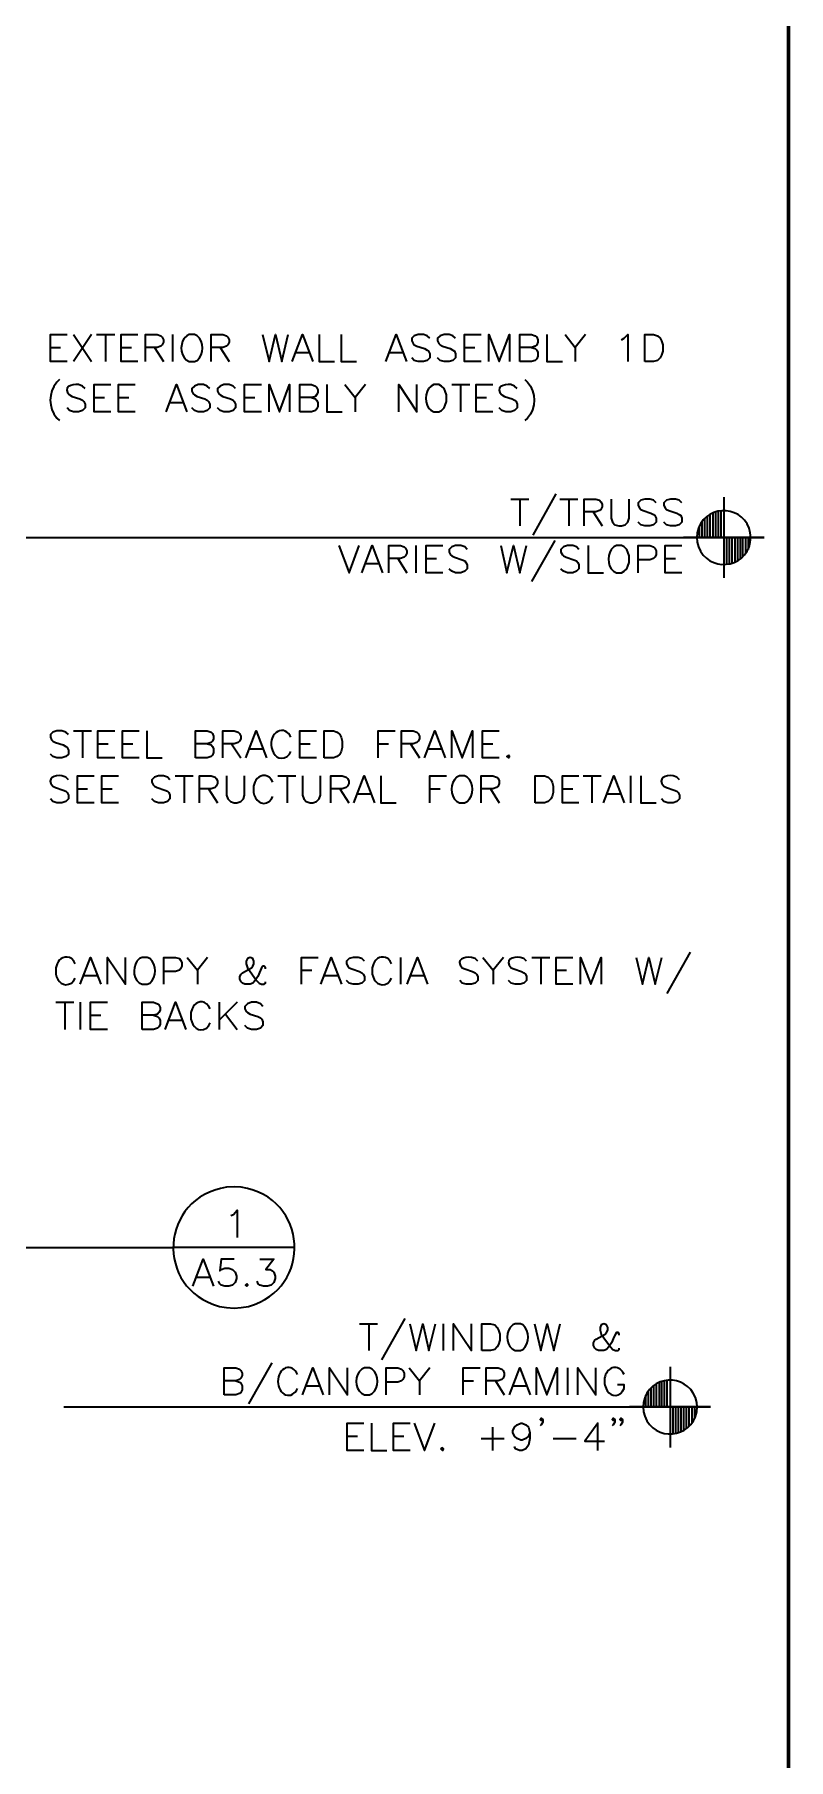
# Model space of a CAD drawing. Header units: inches. Extents: x 5 to 516, y -193 to 129.
# Drawn here: x 344.69 to 348.18, y -36.96 to -28.97 of the extents above; entities that cross this region are included whole.
import ezdxf

# ---------------------------------------------------------------- set-up
doc = ezdxf.new("R2010")
doc.units = ezdxf.units.IN
doc.header["$MEASUREMENT"] = 0
doc.layers.add('PDF5_Geometry', color=7, linetype='Continuous')

msp = doc.modelspace()

# ---------------------------------------------------------------- linework, layer by layer
at = {"layer": 'PDF5_Geometry', "lineweight": 15}
msp.add_lwpolyline([(348.1788055, -46.9256771), (348.1788055, -24.4323416)], dxfattribs=at)
at = {"layer": 'PDF5_Geometry', "lineweight": 60}
msp.add_lwpolyline([(348.1788055, -46.9256782), (348.1788055, -24.4323428)], close=True, dxfattribs=at)
at = {"layer": 'PDF5_Geometry', "lineweight": 35}
for points in [[(344.8388053, -30.4867866), (344.7621386, -30.4867866), (344.7621386, -30.3612311), (344.8388053, -30.3612311)], [(344.8688054, -30.3612316), (344.9521388, -30.4867872)], [(344.9521388, -30.3612316), (344.8688054, -30.4867872)], [(344.9754723, -30.3612316), (345.0599168, -30.3612316)], [(345.0176951, -30.3612316), (345.0176951, -30.4867872)], [(345.1665833, -30.4867866), (345.0888056, -30.4867866), (345.0888056, -30.3612311), (345.1665833, -30.3612311)], [(345.2021388, -30.4867866), (345.2021388, -30.3612311), (345.2554721, -30.3612311), (345.2732499, -30.3678977), (345.2799166, -30.3734533), (345.2854721, -30.3856755), (345.2854721, -30.3967866), (345.2799166, -30.4090088), (345.2732499, -30.4156755), (345.2554721, -30.4212311), (345.2021388, -30.4212311)], [(345.3276949, -30.3612316), (345.3276949, -30.4867872)], [(345.4410285, -30.3678983), (345.4288063, -30.3612316), (345.4043619, -30.3612316), (345.3932507, -30.3678983), (345.3810285, -30.3790094)], [(345.5065844, -30.4867866), (345.5065844, -30.3612311), (345.5599178, -30.3612311), (345.5776956, -30.3678977), (345.5832511, -30.3734533), (345.5899178, -30.3856755), (345.5899178, -30.3967866), (345.5832511, -30.4090088), (345.5776956, -30.4156755), (345.5599178, -30.4212311), (345.5065844, -30.4212311)], [(345.7443616, -30.3612316), (345.7743616, -30.4867872), (345.8043616, -30.3612316), (345.8332505, -30.4867872), (345.8632505, -30.3612316)], [(345.8810284, -30.4867866), (345.9288062, -30.3612311), (345.9765839, -30.4867866)], [(346.0065845, -30.3612316), (346.0065845, -30.4867872), (346.0776956, -30.4867872)], [(346.1076949, -30.3612316), (346.1076949, -30.4867872), (346.178806, -30.4867872)], [(346.3154744, -30.4867866), (346.3632522, -30.3612311), (346.41103, -30.4867866)], [(346.5188074, -30.3790087), (346.5065852, -30.3678976), (346.4888074, -30.3612309), (346.4643629, -30.3612309), (346.4465852, -30.3678976), (346.435474, -30.3790087), (346.435474, -30.3912309), (346.4410296, -30.4034532), (346.4465852, -30.4090087), (346.4588074, -30.4156754), (346.4943629, -30.4267865), (346.5065852, -30.4334532), (346.5121407, -30.4390087), (346.5188074, -30.4512309), (346.5188074, -30.4690087), (346.5065852, -30.4812309), (346.4888074, -30.4867865), (346.4643629, -30.4867865), (346.4465852, -30.4812309), (346.435474, -30.4690087)], [(346.6376948, -30.3790087), (346.6254726, -30.3678976), (346.6076948, -30.3612309), (346.5843615, -30.3612309), (346.5665837, -30.3678976), (346.5543615, -30.3790087), (346.5543615, -30.3912309), (346.5599171, -30.4034532), (346.5665837, -30.4090087), (346.5776948, -30.4156754), (346.6132504, -30.4267865), (346.6254726, -30.4334532), (346.6321393, -30.4390087), (346.6376948, -30.4512309), (346.6376948, -30.4690087), (346.6254726, -30.4812309), (346.6076948, -30.4867865), (346.5843615, -30.4867865), (346.5665837, -30.4812309), (346.5543615, -30.4690087)], [(346.7565832, -30.4867866), (346.6788054, -30.4867866), (346.6788054, -30.3612311), (346.7565832, -30.3612311)], [(346.7921409, -30.4867866), (346.7921409, -30.3612311), (346.8399187, -30.4867866), (346.8876965, -30.3612311), (346.8876965, -30.4867866)], [(346.9354741, -30.4867866), (346.9354741, -30.3612311), (346.9888074, -30.3612311), (347.0065852, -30.3678977), (347.0132519, -30.3734533), (347.0188074, -30.3856755), (347.0188074, -30.3967866), (347.0132519, -30.4090088), (347.0065852, -30.4156755), (346.9888074, -30.4212311), (346.9354741, -30.4212311)], [(347.059918, -30.3612316), (347.059918, -30.4867872), (347.1321402, -30.4867872)], [(347.1443613, -30.3612316), (347.1910279, -30.4212317), (347.1910279, -30.4867872)], [(347.2388053, -30.3612316), (347.1910275, -30.4212317)], [(347.405472, -30.3856762), (347.4176942, -30.3790096), (347.435472, -30.3612318), (347.435472, -30.4867873)], [(344.7621386, -30.4212315), (344.8088053, -30.4212315)], [(345.0888056, -30.4212315), (345.1365833, -30.4212315)], [(345.2443616, -30.4212315), (345.2854727, -30.486787)], [(345.547695, -30.4212315), (345.5899172, -30.486787)], [(346.6788054, -30.4212315), (346.7265832, -30.4212315)], [(346.9888053, -30.4212315), (347.006583, -30.426787), (347.0132497, -30.4334537), (347.0188053, -30.4445648), (347.0188053, -30.4623426), (347.0132497, -30.4745648), (347.006583, -30.4812315), (346.9888053, -30.486787), (346.9354719, -30.486787)], [(345.4043619, -30.4867872), (345.4288063, -30.4867872), (345.4410285, -30.4812317)], [(345.8988077, -30.444565), (345.9588077, -30.444565)], [(346.3343614, -30.444565), (346.3932503, -30.444565)], [(344.8032514, -30.57012), (344.7910292, -30.5823422)], [(344.9221389, -30.6112317), (344.9110278, -30.6001206), (344.8921389, -30.5934539)], [(345.0410283, -30.7190096), (344.9643616, -30.7190096), (344.9643616, -30.593454), (345.0410283, -30.593454)], [(345.1543616, -30.7190096), (345.0776949, -30.7190096), (345.0776949, -30.593454), (345.1543616, -30.593454)], [(345.297695, -30.7190096), (345.3454728, -30.593454), (345.3932506, -30.7190096)], [(345.4999181, -30.6112317), (345.4876958, -30.6001206), (345.4699181, -30.5934539), (345.4465847, -30.5934539), (345.4288069, -30.6001206), (345.4165847, -30.6112317), (345.4165847, -30.6234539), (345.4221403, -30.6356761), (345.4288069, -30.6412317), (345.4410292, -30.6478983), (345.4765847, -30.6590095), (345.4876958, -30.6656761), (345.4943625, -30.6712317), (345.4999181, -30.6834539), (345.4999181, -30.7012317), (345.4876958, -30.7134539), (345.4699181, -30.7190095), (345.4465847, -30.7190095), (345.4288069, -30.7134539), (345.4165847, -30.7012317)], [(345.6188055, -30.6112317), (345.6076944, -30.6001206), (345.5899166, -30.5934539), (345.5654722, -30.5934539), (345.5476944, -30.6001206), (345.5354722, -30.6112317), (345.5354722, -30.6234539), (345.5421388, -30.6356761), (345.5476944, -30.6412317), (345.5599166, -30.6478983), (345.5954722, -30.6590095), (345.6076944, -30.6656761), (345.6132499, -30.6712317), (345.6188055, -30.6834539), (345.6188055, -30.7012317), (345.6076944, -30.7134539), (345.5899166, -30.7190095), (345.5654722, -30.7190095), (345.5476944, -30.7134539), (345.5354722, -30.7012317)], [(345.7388061, -30.7190096), (345.6610283, -30.7190096), (345.6610283, -30.593454), (345.7388061, -30.593454)], [(345.7743615, -30.7190096), (345.7743615, -30.593454), (345.8221393, -30.7190096), (345.868806, -30.593454), (345.868806, -30.7190096)], [(345.9165848, -30.7190096), (345.9165848, -30.593454), (345.9710292, -30.593454), (345.988807, -30.6001207), (345.9943625, -30.6056762), (345.9999181, -30.6178985), (345.9999181, -30.6301207), (345.9943625, -30.6412318), (345.988807, -30.6478985), (345.9710292, -30.653454), (345.9165848, -30.653454)], [(346.0421409, -30.5934535), (346.0421409, -30.719009), (346.113252, -30.719009)], [(346.1254742, -30.5934535), (346.173252, -30.6534535), (346.173252, -30.719009)], [(346.2210281, -30.5934535), (346.1732504, -30.6534535)], [(346.3754742, -30.7190096), (346.3754742, -30.593454), (346.4588076, -30.7190096), (346.4588076, -30.593454)], [(346.5365844, -30.719009), (346.5599178, -30.719009), (346.57214, -30.7134535), (346.5843622, -30.7012313), (346.5899178, -30.689009), (346.5954733, -30.6712313), (346.5954733, -30.6412313), (346.5899178, -30.6234535), (346.5843622, -30.6112313), (346.57214, -30.6001201), (346.5599178, -30.5934535), (346.5365844, -30.5934535), (346.5243622, -30.6001201), (346.51214, -30.6112313)], [(346.6199178, -30.5934535), (346.7032511, -30.5934535)], [(346.6610284, -30.5934535), (346.6610284, -30.719009)], [(346.8099177, -30.7190096), (346.733251, -30.7190096), (346.733251, -30.593454), (346.8099177, -30.593454)], [(346.9232512, -30.6112317), (346.911029, -30.6001206), (346.8932512, -30.5934539)], [(346.9588076, -30.57012), (346.9710298, -30.5823422)], [(344.8510278, -30.6412317), (344.86325, -30.6478983), (344.8988055, -30.6590095), (344.9110278, -30.6656761), (344.9165833, -30.6712317), (344.9221389, -30.6834539), (344.9221389, -30.7012317), (344.9110278, -30.7134539), (344.8921389, -30.7190095), (344.8688055, -30.7190095), (344.8510278, -30.7134539), (344.8388055, -30.7012317)], [(344.9643616, -30.6534533), (345.0121394, -30.6534533)], [(345.0776949, -30.6534533), (345.1243616, -30.6534533)], [(345.3154743, -30.6767868), (345.3754743, -30.6767868)], [(345.6610283, -30.6534533), (345.7088061, -30.6534533)], [(345.9710281, -30.6534533), (345.9888059, -30.6590089), (345.9943615, -30.6656755), (345.999917, -30.6767866), (345.999917, -30.6945644), (345.9943615, -30.7067866), (345.9888059, -30.7134533), (345.9710281, -30.7190089), (345.9165837, -30.7190089)], [(346.733251, -30.6534533), (346.7810288, -30.6534533)], [(346.8521401, -30.6412317), (346.8643623, -30.6478983), (346.8999179, -30.6590095), (346.911029, -30.6656761), (346.9176957, -30.6712317), (346.9232512, -30.6834539), (346.9232512, -30.7012317), (346.911029, -30.7134539), (346.8932512, -30.7190095), (346.8699179, -30.7190095), (346.8521401, -30.7134539), (346.8399179, -30.7012317)], [(344.7910292, -30.7490089), (344.8032514, -30.76012)], [(346.9710298, -30.7490089), (346.9588076, -30.76012)], [(346.8932513, -31.1234534), (346.9765847, -31.1234534)], [(346.9354741, -31.1234534), (346.9354741, -31.2478979)], [(347.1021408, -31.0990089), (346.9954741, -31.29012)], [(347.1199178, -31.1234534), (347.2032512, -31.1234534)], [(347.1621406, -31.1234534), (347.1621406, -31.2478979)], [(347.2332511, -31.2478985), (347.2332511, -31.123454), (347.2865844, -31.123454), (347.3043622, -31.1290096), (347.3099177, -31.1356762), (347.3165844, -31.1467874), (347.3165844, -31.1590096), (347.3099177, -31.1712318), (347.3043622, -31.1767874), (347.2865844, -31.1823429), (347.2332511, -31.1823429)], [(347.357695, -31.1234534), (347.357695, -31.2123423), (347.3643617, -31.2301201), (347.3754728, -31.2423423), (347.3932505, -31.2478979), (347.4054728, -31.2478979), (347.4232505, -31.2423423), (347.4354728, -31.2301201), (347.4410283, -31.2123423), (347.4410283, -31.1234534)], [(347.5665844, -31.1412316), (347.5543622, -31.1290094), (347.5365844, -31.1234538), (347.5132511, -31.1234538), (347.4954733, -31.1290094), (347.4832511, -31.1412316), (347.4832511, -31.1534538), (347.4888066, -31.164565), (347.4954733, -31.1712316), (347.5065844, -31.1767872), (347.54214, -31.1890094), (347.5543622, -31.194565), (347.5599178, -31.2001205), (347.5665844, -31.2123427), (347.5665844, -31.2301205), (347.5543622, -31.2423427), (347.5365844, -31.2478983), (347.5132511, -31.2478983), (347.4954733, -31.2423427), (347.4832511, -31.2301205)], [(347.6854741, -31.1412316), (347.6732519, -31.1290094), (347.6554741, -31.1234538), (347.6321408, -31.1234538), (347.614363, -31.1290094), (347.6021408, -31.1412316), (347.6021408, -31.1534538), (347.6076964, -31.164565), (347.614363, -31.1712316), (347.6254741, -31.1767872), (347.6621408, -31.1890094), (347.6732519, -31.194565), (347.6799186, -31.2001205), (347.6854741, -31.2123427), (347.6854741, -31.2301205), (347.6732519, -31.2423427), (347.6554741, -31.2478983), (347.6321408, -31.2478983), (347.614363, -31.2423427), (347.6021408, -31.2301205)], [(347.8799186, -31.1145649), (347.8799186, -31.4890094)], [(347.2743616, -31.1823422), (347.3165839, -31.2478978)], [(347.7799181, -31.302343), (347.7799181, -31.2267874)], [(347.792141, -31.302343), (347.792141, -31.212343)], [(347.8043616, -31.302343), (347.8043616, -31.202343)], [(347.8165845, -31.302343), (347.8165845, -31.1934541)], [(347.8299172, -31.302343), (347.8299172, -31.1867874)], [(347.8421401, -31.302343), (347.8421401, -31.182343)], [(347.854363, -31.302343), (347.854363, -31.1790096)], [(347.8665836, -31.302343), (347.8665836, -31.1778985)], [(343.0554734, -31.302343), (348.066585, -31.302343)], [(347.0965843, -31.3156758), (346.9888065, -31.5056758)], [(348.0665845, -31.302343), (347.69214, -31.302343)], [(347.7621403, -31.2590096), (347.7565847, -31.2801207), (347.7543625, -31.302343), (347.7565847, -31.3234541), (347.7621403, -31.3445652)], [(347.7543625, -31.302343), (347.7543625, -31.3012319)], [(347.7665831, -31.302343), (347.7665831, -31.2478985)], [(347.8921392, -31.302343), (347.8921392, -31.4256763)], [(347.9043621, -31.302343), (347.9043621, -31.4245652)], [(347.9165849, -31.302343), (347.9165849, -31.4212319)], [(347.9299177, -31.302343), (347.9299177, -31.4167874)], [(347.9421406, -31.302343), (347.9421406, -31.4101208)], [(347.9543634, -31.302343), (347.9543634, -31.402343)], [(347.966584, -31.302343), (347.966584, -31.3912319)], [(347.9799168, -31.302343), (347.9799168, -31.3767874)], [(347.9921397, -31.302343), (347.9921397, -31.3567874)], [(348.0021403, -31.3234541), (348.0043625, -31.302343), (348.0021403, -31.2801207)], [(348.0043625, -31.302343), (348.0043625, -31.3012319)], [(346.0965842, -31.3390093), (346.144362, -31.4645648), (346.1910287, -31.3390093)], [(346.2032511, -31.4645654), (346.2510289, -31.3390098), (346.2988066, -31.4645654)], [(346.3288072, -31.4645654), (346.3288072, -31.3390098), (346.3821405, -31.3390098), (346.3999183, -31.3445654), (346.4054739, -31.351232), (346.4121405, -31.3634543), (346.4121405, -31.3745654), (346.4054739, -31.3867876), (346.3999183, -31.3923432), (346.3821405, -31.3990098), (346.3288072, -31.3990098)], [(346.3699178, -31.3990091), (346.41214, -31.4645647)], [(346.4532511, -31.3390093), (346.4532511, -31.4645648)], [(346.5788059, -31.4645654), (346.5010281, -31.4645654), (346.5010281, -31.3390098), (346.5788059, -31.3390098)], [(346.5010281, -31.3990091), (346.5488059, -31.3990091)], [(346.6910283, -31.3567863), (346.6799172, -31.3445641), (346.6621394, -31.3390086), (346.6376949, -31.3390086), (346.6199171, -31.3445641), (346.6076949, -31.3567863), (346.6076949, -31.3690086), (346.6143616, -31.3812308), (346.6199171, -31.3867863), (346.6321394, -31.3923419), (346.6676949, -31.4045641), (346.6799172, -31.4101197), (346.6854727, -31.4167863), (346.6910283, -31.4278975), (346.6910283, -31.4467863), (346.6799172, -31.4578975), (346.6621394, -31.4645641), (346.6376949, -31.4645641), (346.6199171, -31.4578975), (346.6076949, -31.4467863)], [(346.8465843, -31.3390093), (346.8754732, -31.4645648), (346.9054732, -31.3390093), (346.9354732, -31.4645648), (346.9654732, -31.3390093)], [(347.2088076, -31.3567863), (347.1976965, -31.3445641), (347.1799187, -31.3390086), (347.1554743, -31.3390086), (347.1376965, -31.3445641), (347.1254743, -31.3567863), (347.1254743, -31.3690086), (347.1321409, -31.3812308), (347.1376965, -31.3867863), (347.1499187, -31.3923419), (347.1854743, -31.4045641), (347.1976965, -31.4101197), (347.2032521, -31.4167863), (347.2088076, -31.4278975), (347.2088076, -31.4467863), (347.1976965, -31.4578975), (347.1799187, -31.4645641), (347.1554743, -31.4645641), (347.1376965, -31.4578975), (347.1254743, -31.4467863)], [(347.2510281, -31.3390093), (347.2510281, -31.4645648), (347.3221392, -31.4645648)], [(347.3821407, -31.4645648), (347.405474, -31.4645648), (347.4176963, -31.4578982), (347.4299185, -31.4467871), (347.435474, -31.4345648), (347.4410296, -31.4167871), (347.4410296, -31.3867871), (347.435474, -31.3690093), (347.4299185, -31.3567871), (347.4176963, -31.3445648), (347.405474, -31.3390093), (347.3821407, -31.3390093), (347.3699185, -31.3445648), (347.3576963, -31.3567871)], [(347.4832511, -31.4645654), (347.4832511, -31.3390098), (347.5365844, -31.3390098), (347.5543622, -31.3445654), (347.5599178, -31.351232), (347.5665844, -31.3634543), (347.5665844, -31.381232), (347.5599178, -31.3923432), (347.5543622, -31.3990098), (347.5365844, -31.4045654), (347.4832511, -31.4045654)], [(347.6854728, -31.4645654), (347.607695, -31.4645654), (347.607695, -31.3390098), (347.6854728, -31.3390098)], [(347.607695, -31.3990091), (347.6554728, -31.3990091)], [(346.2210281, -31.4223426), (346.2810281, -31.4223426)], [(344.8454719, -32.2145654), (344.8332497, -32.2034543), (344.8154719, -32.1967877), (344.7910275, -32.1967877), (344.7732497, -32.2034543), (344.7621386, -32.2145654), (344.7621386, -32.2267877), (344.7676941, -32.2390099), (344.7732497, -32.2445654), (344.7854719, -32.2512321), (344.8210275, -32.2623432), (344.8332497, -32.2690099), (344.8388053, -32.2745655), (344.8454719, -32.2867877), (344.8454719, -32.3045655), (344.8332497, -32.3167877), (344.8154719, -32.3223432), (344.7910275, -32.3223432), (344.7732497, -32.3167877), (344.7621386, -32.3045655)], [(344.8688054, -32.1967873), (344.9521388, -32.1967873)], [(344.9110282, -32.1967873), (344.9110282, -32.3223428)], [(345.0599187, -32.3223422), (344.982141, -32.3223422), (344.982141, -32.1967867), (345.0599187, -32.1967867)], [(345.1721386, -32.3223422), (345.0954719, -32.3223422), (345.0954719, -32.1967867), (345.1721386, -32.1967867)], [(345.2088075, -32.1967873), (345.2088075, -32.3223428), (345.2799186, -32.3223428)], [(345.4343618, -32.3223422), (345.4343618, -32.1967867), (345.4876951, -32.1967867), (345.506584, -32.2034533), (345.5121396, -32.2090089), (345.5176951, -32.2212311), (345.5176951, -32.2334533), (345.5121396, -32.2445645), (345.506584, -32.2512311), (345.4876951, -32.2567867), (345.4343618, -32.2567867)], [(345.5599179, -32.3223422), (345.5599179, -32.1967867), (345.6132512, -32.1967867), (345.631029, -32.2034533), (345.6365846, -32.2090089), (345.6432512, -32.2212311), (345.6432512, -32.2334533), (345.6365846, -32.2445645), (345.631029, -32.2512311), (345.6132512, -32.2567867), (345.5599179, -32.2567867)], [(345.6665847, -32.3223422), (345.7143625, -32.1967867), (345.7621403, -32.3223422)], [(345.9943625, -32.3223422), (345.9165848, -32.3223422), (345.9165848, -32.1967867), (345.9943625, -32.1967867)], [(346.279918, -32.3223422), (346.279918, -32.1967867), (346.3576958, -32.1967867)], [(346.3876948, -32.3223422), (346.3876948, -32.1967867), (346.4410282, -32.1967867), (346.4588059, -32.2034533), (346.4643615, -32.2090089), (346.4710282, -32.2212311), (346.4710282, -32.2334533), (346.4643615, -32.2445645), (346.4588059, -32.2512311), (346.4410282, -32.2567867), (346.3876948, -32.2567867)], [(346.4943617, -32.3223422), (346.5421395, -32.1967867), (346.5899172, -32.3223422)], [(346.6199178, -32.3223422), (346.6199178, -32.1967867), (346.6676956, -32.3223422), (346.7154733, -32.1967867), (346.7154733, -32.3223422)], [(346.8399165, -32.3223422), (346.7621387, -32.3223422), (346.7621387, -32.1967867), (346.8399165, -32.1967867)], [(344.982141, -32.2567871), (345.0299187, -32.2567871)], [(345.0954719, -32.2567871), (345.1432497, -32.2567871)], [(345.4876952, -32.2567871), (345.5065841, -32.2623426), (345.5121396, -32.2690093), (345.5176952, -32.2801204), (345.5176952, -32.2978982), (345.5121396, -32.3101204), (345.5065841, -32.3167871), (345.4876952, -32.3223426), (345.4343619, -32.3223426)], [(345.6010284, -32.2567871), (345.6432507, -32.3223426)], [(345.9165848, -32.2567871), (345.9643625, -32.2567871)], [(346.279918, -32.2567871), (346.3276958, -32.2567871)], [(346.4288054, -32.2567871), (346.4710276, -32.3223426)], [(346.7621387, -32.2567871), (346.8099165, -32.2567871)], [(345.6843618, -32.2801206), (345.7443618, -32.2801206)], [(345.8576964, -32.3167872), (345.8688075, -32.304565), (345.8754742, -32.2923427)], [(346.5121387, -32.2801206), (346.5721387, -32.2801206)], [(344.8454719, -32.4234538), (344.8332497, -32.4112315), (344.8154719, -32.405676)], [(344.9643625, -32.5312317), (344.8865848, -32.5312317), (344.8865848, -32.4056761), (344.9643625, -32.4056761)], [(345.0776958, -32.5312317), (344.999918, -32.5312317), (344.999918, -32.4056761), (345.0776958, -32.4056761)], [(345.3154743, -32.4234538), (345.3032521, -32.4112315), (345.2854743, -32.405676), (345.262141, -32.405676), (345.2443632, -32.4112315), (345.232141, -32.4234538), (345.232141, -32.435676), (345.2376965, -32.4467871), (345.2443632, -32.4534538), (345.2554743, -32.4590093), (345.292141, -32.4712315), (345.3032521, -32.4767871), (345.3099188, -32.4834538), (345.3154743, -32.4945649), (345.3154743, -32.5123427), (345.3032521, -32.5245649), (345.2854743, -32.5312316), (345.262141, -32.5312316), (345.2443632, -32.5245649), (345.232141, -32.5123427)], [(345.3388056, -32.4056756), (345.4221389, -32.4056756)], [(345.3810283, -32.4056756), (345.3810283, -32.5312311)], [(345.4521388, -32.5312317), (345.4521388, -32.4056761), (345.5065833, -32.4056761), (345.5243611, -32.4112317), (345.5299166, -32.4178983), (345.5354722, -32.4290095), (345.5354722, -32.4412317), (345.5299166, -32.4534539), (345.5243611, -32.4590095), (345.5065833, -32.4656761), (345.4521388, -32.4656761)], [(345.5776949, -32.4056756), (345.5776949, -32.4945645), (345.5832505, -32.5123423), (345.5954727, -32.5245645), (345.6132505, -32.5312311), (345.6254727, -32.5312311), (345.6432505, -32.5245645), (345.6554727, -32.5123423), (345.6610283, -32.4945645), (345.6610283, -32.4056756)], [(345.8154744, -32.4056756), (345.8988077, -32.4056756)], [(345.8576949, -32.4056756), (345.8576949, -32.5312311)], [(345.9288053, -32.4056756), (345.9288053, -32.4945645), (345.9343609, -32.5123423), (345.9465831, -32.5245645), (345.9643609, -32.5312311), (345.9765831, -32.5312311), (345.9943609, -32.5245645), (346.0065831, -32.5123423), (346.0121387, -32.4945645), (346.0121387, -32.4056756)], [(346.0599179, -32.5312317), (346.0599179, -32.4056761), (346.1132513, -32.4056761), (346.131029, -32.4112317), (346.1376957, -32.4178983), (346.1432513, -32.4290095), (346.1432513, -32.4412317), (346.1376957, -32.4534539), (346.131029, -32.4590095), (346.1132513, -32.4656761), (346.0599179, -32.4656761)], [(346.1665848, -32.5312317), (346.2143626, -32.4056761), (346.2621403, -32.5312317)], [(346.2921409, -32.4056756), (346.2921409, -32.5312311), (346.363252, -32.5312311)], [(346.5188074, -32.5312317), (346.5188074, -32.4056761), (346.5954741, -32.4056761)], [(346.6910275, -32.4112311), (346.6788052, -32.4056756), (346.6554719, -32.4056756), (346.6432497, -32.4112311), (346.6321386, -32.4234534)], [(346.7565845, -32.5312317), (346.7565845, -32.4056761), (346.8099179, -32.4056761), (346.8276957, -32.4112317), (346.8343623, -32.4178983), (346.8399179, -32.4290095), (346.8399179, -32.4412317), (346.8343623, -32.4534539), (346.8276957, -32.4590095), (346.8099179, -32.4656761), (346.7565845, -32.4656761)], [(347.2088074, -32.5312317), (347.1321407, -32.5312317), (347.1321407, -32.4056761), (347.2088074, -32.4056761)], [(347.2276946, -32.4056756), (347.311028, -32.4056756)], [(347.2688074, -32.4056756), (347.2688074, -32.5312311)], [(347.3221386, -32.5312317), (347.3699164, -32.4056761), (347.4176942, -32.5312317)], [(347.4476947, -32.4056756), (347.4476947, -32.5312311)], [(347.4954739, -32.4056756), (347.4954739, -32.5312311), (347.5665851, -32.5312311)], [(347.6743612, -32.4234538), (347.662139, -32.4112315), (347.6443612, -32.405676)], [(344.7732497, -32.4534538), (344.7854719, -32.4590093), (344.8210275, -32.4712315), (344.8332497, -32.4767871), (344.8388053, -32.4834538), (344.8454719, -32.4945649), (344.8454719, -32.5123427), (344.8332497, -32.5245649), (344.8154719, -32.5312316), (344.7910275, -32.5312316), (344.7732497, -32.5245649), (344.7621386, -32.5123427)], [(344.8865848, -32.4656754), (344.9343625, -32.4656754)], [(344.999918, -32.4656754), (345.0476958, -32.4656754)], [(345.4943616, -32.4656754), (345.5354727, -32.531231)], [(345.7743631, -32.5245644), (345.7854742, -32.5123422), (345.7921408, -32.5012311)], [(346.1021407, -32.4656754), (346.1432518, -32.531231)], [(346.185474, -32.4890089), (346.2443629, -32.4890089)], [(346.5188074, -32.4656754), (346.5665852, -32.4656754)], [(346.7988073, -32.4656754), (346.8399184, -32.531231)], [(347.1321407, -32.4656754), (347.1799185, -32.4656754)], [(347.3399179, -32.4890089), (347.3999179, -32.4890089)], [(347.602139, -32.4534538), (347.6143612, -32.4590093), (347.6499168, -32.4712315), (347.662139, -32.4767871), (347.6676946, -32.4834538), (347.6743612, -32.4945649), (347.6743612, -32.5123427), (347.662139, -32.5245649), (347.6443612, -32.5312316), (347.6199168, -32.5312316), (347.602139, -32.5245649), (347.5910279, -32.5123427)], [(346.6554719, -32.5312311), (346.6788052, -32.5312311), (346.6910275, -32.5245645)], [(347.7232504, -33.222343), (347.6154726, -33.4134541)], [(344.8999176, -33.3712315), (344.9476953, -33.246787), (344.9954731, -33.3712315)], [(345.0254737, -33.3712315), (345.0254737, -33.246787), (345.108807, -33.3712315), (345.108807, -33.246787)], [(345.2221394, -33.2523431), (345.2099172, -33.2467876), (345.1865839, -33.2467876), (345.1743617, -33.2523431), (345.1621394, -33.2645653)], [(345.2876965, -33.3712315), (345.2876965, -33.246787), (345.3410299, -33.246787), (345.3588077, -33.2523426), (345.3643632, -33.2590093), (345.3710299, -33.2701204), (345.3710299, -33.2878981), (345.3643632, -33.3001204), (345.3588077, -33.3056759), (345.3410299, -33.3123426), (345.2876965, -33.3123426)], [(345.3943611, -33.2467876), (345.4421389, -33.3056765), (345.4421389, -33.371232)], [(345.4899173, -33.2467876), (345.4421395, -33.3056765)], [(345.7576944, -33.300121), (345.7576944, -33.2945654), (345.7521388, -33.2878988), (345.7454722, -33.2878988), (345.7399166, -33.2945654), (345.7343611, -33.3056766), (345.7221388, -33.3356766), (345.7099166, -33.3534543), (345.6988055, -33.3656766), (345.6865833, -33.3712321), (345.6621388, -33.3712321), (345.6510277, -33.3656766), (345.6443611, -33.360121), (345.6388055, -33.3478988), (345.6388055, -33.3356766), (345.6443611, -33.3245654), (345.6510277, -33.3178988), (345.6921388, -33.2945654), (345.6988055, -33.2878988), (345.7043611, -33.2767877), (345.7043611, -33.2645654), (345.6988055, -33.2523432), (345.6865833, -33.2467877), (345.6743611, -33.2523432), (345.6688055, -33.2645654), (345.6688055, -33.2767877), (345.6743611, -33.2945654), (345.6865833, -33.3123432), (345.7165833, -33.3534543), (345.7276944, -33.3656766), (345.7399166, -33.3712321), (345.7521388, -33.3712321), (345.7576944, -33.3656766), (345.7576944, -33.360121)], [(345.9243611, -33.3712315), (345.9243611, -33.246787), (346.0021389, -33.246787)], [(345.9243611, -33.3056763), (345.9721389, -33.3056763)], [(346.0143631, -33.3712315), (346.0610298, -33.246787), (346.1088075, -33.3712315)], [(346.2165839, -33.2645646), (346.2043617, -33.2523424), (346.1865839, -33.2467868), (346.1632505, -33.2467868), (346.1454728, -33.2523424), (346.1332505, -33.2645646), (346.1332505, -33.2767868), (346.1388061, -33.287898), (346.1454728, -33.2945646), (346.1565839, -33.3001202), (346.1921394, -33.3123424), (346.2043617, -33.317898), (346.2099172, -33.3245646), (346.2165839, -33.3356757), (346.2165839, -33.3534535), (346.2043617, -33.3656757), (346.1865839, -33.3712313), (346.1632505, -33.3712313), (346.1454728, -33.3656757), (346.1332505, -33.3534535)], [(346.2576944, -33.2767875), (346.2521389, -33.2945653), (346.2521389, -33.3245653)], [(346.3410278, -33.2767875), (346.3354722, -33.2645653), (346.32325, -33.252343)], [(346.3832506, -33.2467876), (346.3832506, -33.371232)], [(346.4132505, -33.3712315), (346.4610282, -33.246787), (346.5076949, -33.3712315)], [(346.6688074, -33.2945646), (346.6810296, -33.3001202), (346.7165852, -33.3123424), (346.7288074, -33.317898), (346.734363, -33.3245646), (346.7410296, -33.3356757), (346.7410296, -33.3534535), (346.7288074, -33.3656757), (346.7110296, -33.3712313), (346.6865852, -33.3712313), (346.6688074, -33.3656757), (346.6565852, -33.3534535)], [(346.7410296, -33.2645646), (346.7288074, -33.2523424), (346.7110296, -33.2467868)], [(346.7643631, -33.2467876), (346.8121409, -33.3056765), (346.8121409, -33.371232)], [(346.8599171, -33.2467876), (346.8121393, -33.3056765)], [(346.8954728, -33.2945646), (346.907695, -33.3001202), (346.9432506, -33.3123424), (346.9543617, -33.317898), (346.9610284, -33.3245646), (346.9665839, -33.3356757), (346.9665839, -33.3534535), (346.9543617, -33.3656757), (346.9365839, -33.3712313), (346.9132506, -33.3712313), (346.8954728, -33.3656757), (346.8832506, -33.3534535)], [(346.9665839, -33.2645646), (346.9543617, -33.2523424), (346.9365839, -33.2467868)], [(346.9910296, -33.2467876), (347.074363, -33.2467876)], [(347.0321402, -33.2467876), (347.0321402, -33.371232)], [(347.1810285, -33.3712315), (347.1032507, -33.3712315), (347.1032507, -33.246787), (347.1810285, -33.246787)], [(347.1032507, -33.3056763), (347.1510285, -33.3056763)], [(347.216584, -33.3712315), (347.216584, -33.246787), (347.2643617, -33.3712315), (347.3121395, -33.246787), (347.3121395, -33.3712315)], [(347.4732504, -33.2467876), (347.5032504, -33.371232), (347.5321393, -33.2467876), (347.5621393, -33.371232), (347.5921393, -33.2467876)], [(344.8588063, -33.3656764), (344.8699174, -33.3534542), (344.876584, -33.342343)], [(344.9176946, -33.3301209), (344.9776946, -33.3301209)], [(345.1865839, -33.371232), (345.2099172, -33.371232), (345.2221394, -33.3656765)], [(346.0321401, -33.3301209), (346.091029, -33.3301209)], [(346.32325, -33.3656764), (346.3354722, -33.3534542), (346.3410278, -33.342343)], [(346.4310298, -33.3301209), (346.4899187, -33.3301209)], [(344.7865843, -33.4545648), (344.8699176, -33.4545648)], [(344.8288071, -33.4545648), (344.8288071, -33.5801204)], [(344.8999176, -33.4545648), (344.8999176, -33.5801204)], [(345.0254723, -33.5801209), (344.9476945, -33.5801209), (344.9476945, -33.4545654), (345.0254723, -33.4545654)], [(345.1865839, -33.5801209), (345.1865839, -33.4545654), (345.2399172, -33.4545654), (345.257695, -33.461232), (345.2632506, -33.4667876), (345.2699172, -33.4790098), (345.2699172, -33.491232), (345.2632506, -33.5023431), (345.257695, -33.5090098), (345.2399172, -33.5145654), (345.1865839, -33.5145654)], [(345.2932507, -33.5801209), (345.3410285, -33.4545654), (345.3888063, -33.5801209)], [(345.5021402, -33.4845647), (345.4954735, -33.4734536), (345.4843624, -33.4612314)], [(345.5432508, -33.4545648), (345.5432508, -33.5801204)], [(345.6265841, -33.4545648), (345.5432508, -33.5378982)], [(345.7454738, -33.4734541), (345.7343627, -33.4612319), (345.7165849, -33.4545652), (345.6921405, -33.4545652), (345.6743627, -33.4612319), (345.6621405, -33.4734541), (345.6621405, -33.4845652), (345.6688071, -33.4967874), (345.6743627, -33.502343), (345.6865849, -33.5090096), (345.7221405, -33.5201207), (345.7343627, -33.5267874), (345.7399183, -33.532343), (345.7454738, -33.5445652), (345.7454738, -33.562343), (345.7343627, -33.5745652), (345.7165849, -33.5801207), (345.6921405, -33.5801207), (345.6743627, -33.5745652), (345.6621405, -33.562343)], [(344.9476945, -33.5145646), (344.9954723, -33.5145646)], [(345.2399173, -33.5145646), (345.2576951, -33.5201202), (345.2632506, -33.5267869), (345.2699173, -33.537898), (345.2699173, -33.5567869), (345.2632506, -33.567898), (345.2576951, -33.5745647), (345.2399173, -33.5801202), (345.186584, -33.5801202)], [(345.3110278, -33.5378982), (345.3710278, -33.5378982)], [(345.4188068, -33.4845647), (345.4121402, -33.5023425), (345.4121402, -33.5323425)], [(345.4843624, -33.5745647), (345.4954735, -33.5623425), (345.5021402, -33.5501203)], [(345.5732507, -33.5090093), (345.626584, -33.5801204)], [(345.6454724, -34.3112316), (345.6121391, -34.3090093), (345.5776947, -34.3112316)], [(345.5965842, -34.4423432), (345.6088064, -34.4367876), (345.6265842, -34.4178987), (345.6265842, -34.5434543)], [(344.6032505, -34.5901206), (345.3299173, -34.5901206)], [(345.8932512, -34.5901206), (345.3299179, -34.5901206)], [(345.421029, -34.7701212), (345.4688068, -34.6445656), (345.5165845, -34.7701212)], [(345.6121391, -34.6445651), (345.5521391, -34.6445651), (345.5465835, -34.6990095), (345.5521391, -34.6923429), (345.5699169, -34.6867873), (345.5876947, -34.6867873), (345.6054724, -34.6923429), (345.6176947, -34.7045651), (345.6232502, -34.7223429), (345.6232502, -34.7345651), (345.6176947, -34.7523429), (345.6054724, -34.7645651), (345.5876947, -34.7701207), (345.5699169, -34.7701207), (345.5521391, -34.7645651), (345.5465835, -34.7578984), (345.5399169, -34.7456762)], [(345.7310288, -34.6445651), (345.7965844, -34.6445651), (345.7599177, -34.6923429), (345.7788066, -34.6923429), (345.7899177, -34.6990095), (345.7965844, -34.7045651), (345.8021399, -34.7223429), (345.8021399, -34.7345651), (345.7965844, -34.7523429), (345.7843622, -34.7645651), (345.7665844, -34.7701207), (345.7488066, -34.7701207), (345.7310288, -34.7645651), (345.7243622, -34.7578984), (345.7188066, -34.7456762)], [(345.438806, -34.7278984), (345.498806, -34.7278984)], [(345.5443613, -34.8634538), (345.5776947, -34.8690094), (345.6121391, -34.8712316), (345.6454724, -34.8690094), (345.6788058, -34.8634538)], [(346.1932504, -34.9434543), (346.2765837, -34.9434543)], [(346.2354731, -34.9434543), (346.2354731, -35.0678987)], [(346.4021398, -34.9190097), (346.294362, -35.1101208)], [(346.4254733, -34.9434543), (346.4554733, -35.0678987), (346.4854733, -34.9434543), (346.5143622, -35.0678987), (346.5443622, -34.9434543)], [(346.5799171, -34.9434543), (346.5799171, -35.0678987)], [(346.6276941, -35.0678982), (346.6276941, -34.9434537), (346.7110275, -35.0678982), (346.7110275, -34.9434537)], [(346.9488061, -34.9490098), (346.937695, -34.9434543), (346.9132505, -34.9434543), (346.9021394, -34.9490098), (346.8899172, -34.9612321)], [(347.0032502, -34.9434543), (347.0321391, -35.0678987), (347.0621391, -34.9434543), (347.0921391, -35.0678987), (347.1221391, -34.9434543)], [(347.3954735, -34.9967877), (347.3954735, -34.9912322), (347.3899179, -34.9845655), (347.3832513, -34.9845655), (347.3776957, -34.9912322), (347.3721402, -35.0023433), (347.3599179, -35.0323433), (347.3476957, -35.050121), (347.3365846, -35.0623433), (347.3243624, -35.0678988), (347.2999179, -35.0678988), (347.2888068, -35.0623433), (347.2821401, -35.0567877), (347.2765846, -35.0445655), (347.2765846, -35.0323433), (347.2821401, -35.020121), (347.2888068, -35.0145655), (347.3299179, -34.9912322), (347.3365846, -34.9845655), (347.3421402, -34.9734544), (347.3421402, -34.9612322), (347.3365846, -34.9490099), (347.3243624, -34.9434544), (347.3121401, -34.9490099), (347.3065846, -34.9612322), (347.3065846, -34.9734544), (347.3121401, -34.9912322), (347.3243624, -35.0090099), (347.3543624, -35.050121), (347.3654735, -35.0623433), (347.3776957, -35.0678988), (347.3899179, -35.0678988), (347.3954735, -35.0623433), (347.3954735, -35.0567877)], [(346.9132505, -35.0678987), (346.937695, -35.0678987), (346.9488061, -35.0623432)], [(345.5665843, -35.2734533), (345.5665843, -35.1478977), (345.6199176, -35.1478977), (345.6376954, -35.1545644), (345.6432509, -35.16012), (345.6499176, -35.1723422), (345.6499176, -35.1834533), (345.6432509, -35.1956755), (345.6376954, -35.2012311), (345.6199176, -35.2078978), (345.5665843, -35.2078978)], [(345.7865844, -35.1245648), (345.6788066, -35.3145648)], [(345.9288053, -35.2734533), (345.9765831, -35.1478977), (346.0243609, -35.2734533)], [(346.0543615, -35.2734533), (346.0543615, -35.1478977), (346.1376948, -35.2734533), (346.1376948, -35.1478977)], [(346.2510295, -35.154565), (346.2388073, -35.1478983), (346.2154739, -35.1478983), (346.2032517, -35.154565), (346.1910295, -35.1656761)], [(346.3165843, -35.2734533), (346.3165843, -35.1478977), (346.3699177, -35.1478977), (346.3876955, -35.1545644), (346.393251, -35.16012), (346.3999177, -35.1723422), (346.3999177, -35.19012), (346.393251, -35.2012311), (346.3876955, -35.2078978), (346.3699177, -35.2134533), (346.3165843, -35.2134533)], [(346.4232512, -35.1478983), (346.471029, -35.2078983), (346.471029, -35.2734539)], [(346.5188074, -35.1478983), (346.4710296, -35.2078983)], [(346.6732512, -35.2734533), (346.6732512, -35.1478977), (346.751029, -35.1478977)], [(346.7799181, -35.2734533), (346.7799181, -35.1478977), (346.8343625, -35.1478977), (346.8521403, -35.1545644), (346.8576958, -35.16012), (346.8632514, -35.1723422), (346.8632514, -35.1834533), (346.8576958, -35.1956755), (346.8521403, -35.2012311), (346.8343625, -35.2078978), (346.7799181, -35.2078978)], [(346.8876949, -35.2734533), (346.9354726, -35.1478977), (346.9832504, -35.2734533)], [(347.0121388, -35.2734533), (347.0121388, -35.1478977), (347.0599166, -35.2734533), (347.1076943, -35.1478977), (347.1076943, -35.2734533)], [(347.1554719, -35.1478983), (347.1554719, -35.2734539)], [(347.2032512, -35.2734533), (347.2032512, -35.1478977), (347.2865845, -35.2734533), (347.2865845, -35.1478977)], [(347.6310285, -35.142343), (347.6310285, -35.5167875)], [(345.6199177, -35.2078982), (345.6376955, -35.2134537), (345.643251, -35.2190093), (345.6499177, -35.2312315), (345.6499177, -35.2490093), (345.643251, -35.2612315), (345.6376955, -35.2667871), (345.6199177, -35.2734537), (345.5665844, -35.2734537)], [(345.9465847, -35.2312317), (346.0065847, -35.2312317)], [(346.6732512, -35.2078982), (346.721029, -35.2078982)], [(346.8221386, -35.2078982), (346.8632497, -35.2734537)], [(346.9054719, -35.2312317), (346.9654719, -35.2312317)], [(347.4110281, -35.255676), (347.4176948, -35.2434538), (347.4176948, -35.225676), (347.3876948, -35.225676)], [(347.5554738, -35.3290089), (347.5554738, -35.2290089)], [(347.5676944, -35.3290089), (347.5676944, -35.2212311)], [(347.5810294, -35.3290089), (347.5810294, -35.2145644)], [(347.5932523, -35.3290089), (347.5932523, -35.21012)], [(347.6054729, -35.3290089), (347.6054729, -35.2067866)], [(347.6176957, -35.3290089), (347.6176957, -35.2045644)], [(346.2154739, -35.2734539), (346.2388073, -35.2734539), (346.2510295, -35.2667872)], [(347.5132502, -35.2867866), (347.5076946, -35.3078978), (347.5054724, -35.3290089), (347.5076946, -35.3512311), (347.5132502, -35.3723422)], [(347.5176953, -35.3290089), (347.5176953, -35.2745644)], [(347.5310281, -35.3290089), (347.5310281, -35.2545644)], [(347.5432509, -35.3290089), (347.5432509, -35.24012)], [(347.7543613, -35.3512311), (347.7554724, -35.3290089), (347.7543613, -35.3078978)], [(344.8243628, -35.3290089), (347.8176964, -35.3290089)], [(347.0410287, -35.3867877), (347.0343621, -35.3923433), (347.0288065, -35.3867877), (347.0343621, -35.3812321), (347.0410287, -35.3867877), (347.0410287, -35.3990099), (347.0343621, -35.4112321), (347.0288065, -35.4167877)], [(347.3743621, -35.3867877), (347.3676954, -35.3923433), (347.3621399, -35.3867877), (347.3676954, -35.3812321), (347.3743621, -35.3867877), (347.3743621, -35.3990099), (347.3676954, -35.4112321), (347.3621399, -35.4167877)], [(347.4099185, -35.3867877), (347.4032518, -35.3923433), (347.3976963, -35.3867877), (347.4032518, -35.3812321), (347.4099185, -35.3867877), (347.4099185, -35.3990099), (347.4032518, -35.4112321), (347.3976963, -35.4167877)], [(347.8176944, -35.3290089), (347.4432499, -35.3290089)], [(347.5054724, -35.3290089), (347.5054724, -35.3278978)], [(347.6432514, -35.3290089), (347.6432514, -35.4534533)], [(347.655472, -35.3290089), (347.655472, -35.4523422)], [(347.6676948, -35.3290089), (347.6676948, -35.4490089)], [(347.6810299, -35.3290089), (347.6810299, -35.4434533)], [(347.6932505, -35.3290089), (347.6932505, -35.4378978)], [(347.7054733, -35.3290089), (347.7054733, -35.4290089)], [(347.7176962, -35.3290089), (347.7176962, -35.4190089)], [(347.731029, -35.3290089), (347.731029, -35.4045644)], [(347.7432518, -35.3290089), (347.7432518, -35.3834533)], [(347.7554724, -35.3290089), (347.7554724, -35.3278978)], [(346.2132504, -35.5301209), (346.1354727, -35.5301209), (346.1354727, -35.4045653), (346.2132504, -35.4045653)], [(346.1354727, -35.4645657), (346.1832504, -35.4645657)], [(346.2488059, -35.4045648), (346.2488059, -35.5301203), (346.319917, -35.5301203)], [(346.4276941, -35.5301209), (346.3499163, -35.5301209), (346.3499163, -35.4045653), (346.4276941, -35.4045653)], [(346.3499163, -35.4645657), (346.3976941, -35.4645657)], [(346.4454725, -35.4045648), (346.4932503, -35.5301203), (346.5410281, -35.4045648)], [(346.7554724, -35.4756764), (346.862139, -35.4756764)], [(346.8088058, -35.4223429), (346.8088058, -35.5301207)], [(346.9810289, -35.4467875), (346.9754734, -35.4645653), (346.9632511, -35.4756764), (346.9454734, -35.4823431), (346.9399178, -35.4823431), (346.92214, -35.4756764), (346.9099178, -35.4645653), (346.9032511, -35.4467875), (346.9032511, -35.4401209), (346.9099178, -35.4223431), (346.92214, -35.411232), (346.9399178, -35.4045653), (346.9454734, -35.4045653), (346.9632511, -35.411232), (346.9754734, -35.4223431), (346.9810289, -35.4467875), (346.9810289, -35.4756764), (346.9754734, -35.5056764), (346.9632511, -35.5234542), (346.9454734, -35.5301209), (346.9332511, -35.5301209), (346.9154734, -35.5234542), (346.9099178, -35.5123431)], [(347.0888057, -35.4756764), (347.1954724, -35.4756764)], [(347.2965852, -35.5301203), (347.2965852, -35.4045648), (347.2365852, -35.4878981), (347.3265852, -35.4878981)]]:
    msp.add_lwpolyline(points, dxfattribs=at)
for points in [[(347.513251, -30.4867866), (347.513251, -30.3612311), (347.5543621, -30.3612311), (347.5721399, -30.3678977), (347.5843621, -30.3790088), (347.5910288, -30.3912311), (347.5965843, -30.4090088), (347.5965843, -30.4390088), (347.5910288, -30.4567866), (347.5843621, -30.4690088), (347.5721399, -30.4812311), (347.5543621, -30.4867866)], [(346.029918, -32.3223422), (346.029918, -32.1967867), (346.0721402, -32.1967867), (346.089918, -32.2034533), (346.1021402, -32.2145645), (346.1076958, -32.2267867), (346.1132513, -32.2445645), (346.1132513, -32.2745645), (346.1076958, -32.2923422), (346.1021402, -32.3045645), (346.089918, -32.3167867), (346.0721402, -32.3223422)], [(346.8821407, -32.3101205), (346.875474, -32.3167872), (346.8821407, -32.3223427), (346.8876962, -32.3167872)], [(347.0065846, -32.5312317), (347.0065846, -32.4056761), (347.0488068, -32.4056761), (347.0665846, -32.4112317), (347.0788068, -32.4234539), (347.0843624, -32.4356761), (347.0899179, -32.4534539), (347.0899179, -32.4834539), (347.0843624, -32.5012317), (347.0788068, -32.5123428), (347.0665846, -32.524565), (347.0488068, -32.5312317)], [(345.671029, -34.7578984), (345.6654734, -34.764565), (345.671029, -34.7701206), (345.6765846, -34.764565)], [(346.7588067, -35.0678982), (346.7588067, -34.9434537), (346.7999178, -34.9434537), (346.8188067, -34.9490093), (346.8299178, -34.9612315), (346.8365845, -34.9734537), (346.84214, -34.9912315), (346.84214, -35.0201204), (346.8365845, -35.0390093), (346.8299178, -35.0501204), (346.8188067, -35.0623426), (346.7999178, -35.0678982)], [(346.5765851, -35.517898), (346.5699184, -35.5234536), (346.5765851, -35.5301202), (346.5821406, -35.5234536)]]:
    msp.add_lwpolyline(points, close=True, dxfattribs=at)
for points in [[(345.7921408, -32.4356755), (345.7854742, -32.4234533), (345.7743631, -32.411231, 0.508432846), (345.7088075, -32.4356755), (345.7021408, -32.4534533), (345.7021408, -32.4834533)], [(344.876584, -33.2767875), (344.8699174, -33.2645653), (344.8588063, -33.252343, 0.508362924), (344.7932507, -33.2767875), (344.786584, -33.2945653), (344.786584, -33.3245653)]]:
    msp.add_lwpolyline(points, format="xyb", dxfattribs=at)
for centre, major_axis, ratio, start_param, end_param in [((345.8325471, -32.2572428), (0.0022345, 0.0621065), 0.784547052, 5.252928247, 8.164755472), ((345.8637321, -35.2106047), (-0.0001422, 0.0645622), 0.750399506, 5.241955663, 10.460135819), ((347.3753039, -35.2091283), (0.0000437, 0.0632003), 0.771391912, 5.229794066, 8.428689286)]:
    msp.add_ellipse(centre, major_axis=major_axis, ratio=ratio, start_param=start_param, end_param=end_param, dxfattribs=at)
for points in [[(345.3810285, -30.3790094), (345.3588433, -30.4126761), (345.3638063, -30.4699354), (345.4043619, -30.4867872)], [(345.4410285, -30.4812317), (345.4733433, -30.4543428), (345.4742878, -30.3934909), (345.4410285, -30.3678983)], [(344.7910292, -30.5823422), (344.7510662, -30.6339533), (344.751807, -30.6972126), (344.7910292, -30.7490089)], [(344.8921389, -30.5934539), (344.8616018, -30.5880835), (344.8144166, -30.6074909), (344.8510278, -30.6412317)], [(346.8932512, -30.5934539), (346.8627142, -30.5880835), (346.815529, -30.6074909), (346.8521401, -30.6412317)], [(346.9710298, -30.5823422), (347.0123817, -30.629657), (347.0116409, -30.7015089), (346.9710298, -30.7490089)], [(346.51214, -30.6112313), (346.4913252, -30.6436016), (346.4965289, -30.7076387), (346.5365844, -30.719009)], [(348.0021403, -31.2801207), (347.979881, -31.1539726), (347.8055662, -31.1400096), (347.7621403, -31.2590096)], [(347.3576963, -31.3567871), (347.3374555, -31.3901945), (347.3405666, -31.4495463), (347.3821407, -31.4645648)], [(347.7621403, -31.3445652), (347.8055662, -31.4635652), (347.979881, -31.4496022), (348.0021403, -31.3234541)], [(345.7854742, -32.274565), (345.7942149, -32.3104909), (345.8190112, -32.3377131), (345.8576964, -32.3167872)], [(344.8154719, -32.405676), (344.7819164, -32.4002686), (344.740083, -32.4171204), (344.7732497, -32.4534538)], [(346.6321386, -32.4234534), (346.6084719, -32.4569719), (346.6158608, -32.5150274), (346.6554719, -32.5312311)], [(346.6910275, -32.5245645), (346.7258793, -32.4969534), (346.7243978, -32.4384534), (346.6910275, -32.4112311)], [(347.6443612, -32.405676), (347.6108057, -32.4002686), (347.5689723, -32.4171204), (347.602139, -32.4534538)], [(345.7021408, -32.4834533), (345.7095297, -32.5169162), (345.7399927, -32.549194), (345.7743631, -32.5245644)], [(346.32325, -33.252343), (346.2970093, -33.2352319), (346.2684352, -33.2487134), (346.2576944, -33.2767875)], [(345.1621394, -33.2645653), (345.1399172, -33.2980839), (345.1446765, -33.3562505), (345.1865839, -33.371232)], [(345.2221394, -33.3656765), (345.255732, -33.3374542), (345.2544543, -33.2803802), (345.2221394, -33.2523431)], [(346.7110296, -33.2467868), (346.6789, -33.2417683), (346.6325667, -33.2578609), (346.6688074, -33.2945646)], [(346.9365839, -33.2467868), (346.9044543, -33.2419535), (346.859695, -33.2584165), (346.8954728, -33.2945646)], [(344.786584, -33.3245653), (344.795084, -33.359843), (344.821547, -33.3864542), (344.8588063, -33.3656764)], [(346.2521389, -33.3245653), (346.2582685, -33.3587875), (346.2882315, -33.3876023), (346.32325, -33.3656764)], [(345.4843624, -33.4612314), (345.4592883, -33.4412499), (345.4285846, -33.458361), (345.4188068, -33.4845647)], [(345.4121402, -33.5323425), (345.4210661, -33.5682314), (345.4455476, -33.5959536), (345.4843624, -33.5745647)], [(345.5776947, -34.3112316), (345.2676946, -34.3572686), (345.2419354, -34.780139), (345.5443613, -34.8634538)], [(345.6788058, -34.8634538), (345.9812317, -34.780139), (345.9554725, -34.3572686), (345.6454724, -34.3112316)], [(346.8899172, -34.9612321), (346.8670468, -34.993158), (346.8726394, -35.0529173), (346.9132505, -35.0678987)], [(346.9488061, -35.0623432), (346.9831579, -35.0353617), (346.9823987, -34.976158), (346.9488061, -34.9490098)], [(346.2510295, -35.2667872), (346.2838073, -35.2421206), (346.2838073, -35.1792317), (346.2510295, -35.154565)], [(346.1910295, -35.1656761), (346.1686221, -35.1999909), (346.1737702, -35.2569539), (346.2154739, -35.2734539)], [(347.7543613, -35.3078978), (347.7275465, -35.18162), (347.5602132, -35.1663978), (347.5132502, -35.2867866)], [(347.3343615, -35.2434538), (347.3456763, -35.2763797), (347.3866763, -35.2888983), (347.4110281, -35.255676)], [(347.5132502, -35.3723422), (347.5596761, -35.4920274), (347.7283058, -35.476583), (347.7543613, -35.3512311)]]:
    msp.add_open_spline(points, degree=3, dxfattribs=at)

doc.saveas('drawing.dxf')
